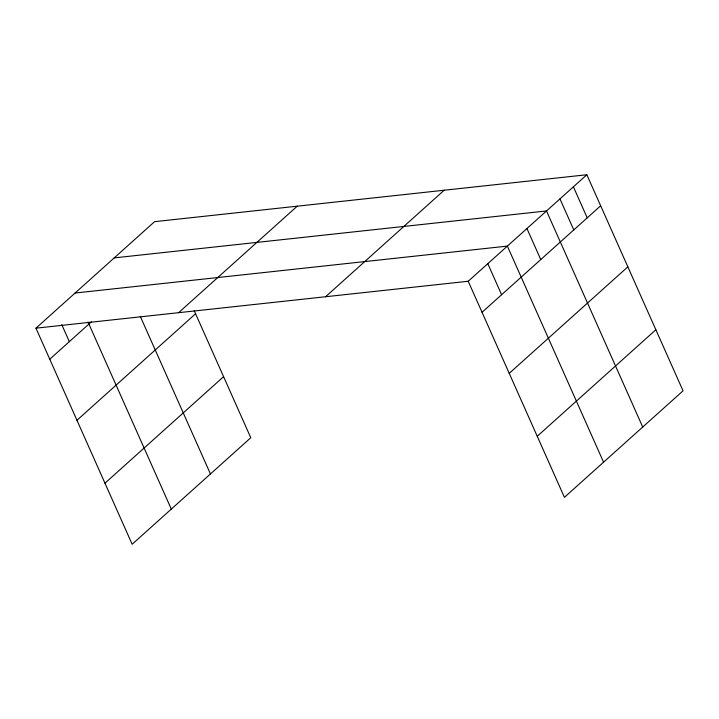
<?xml version="1.0" encoding="UTF-8"?>
<svg xmlns="http://www.w3.org/2000/svg" width="719" height="719" viewBox="0 0 719 719"><rect width="100%" height="100%" fill="white"/><g stroke="black" fill="none" stroke-linecap="round" stroke-linejoin="round"><path stroke-width="1.08" d="M194.22 310.716L250.778 437.745L132.152 544.256L35.95 328.179L154.576 221.668L586.848 174.744L683.05 390.821L564.424 497.332L468.222 281.255L586.848 174.744M49.773 359.221L91.358 321.869M178.6 312.693L297.226 206.182M76.96 420.282L195.577 313.772M104.965 483.195L223.591 376.684M325.572 296.74L444.198 190.229M482.045 312.289L600.662 205.778M509.232 373.35L627.849 266.839M537.237 436.271L655.863 329.751M114.24 257.887L546.512 210.955L642.714 427.032M75.1 293.028L507.371 246.105L603.574 462.182M35.95 328.179L468.222 281.255M573.403 186.814L587.216 217.848M559.957 198.884L573.78 229.918M526.937 228.525L540.76 259.568M487.797 263.675L501.61 294.718M140.295 316.396L210.442 473.965M88.024 322.067L171.302 509.115M61.762 324.629L69.339 341.642"/></g></svg>
